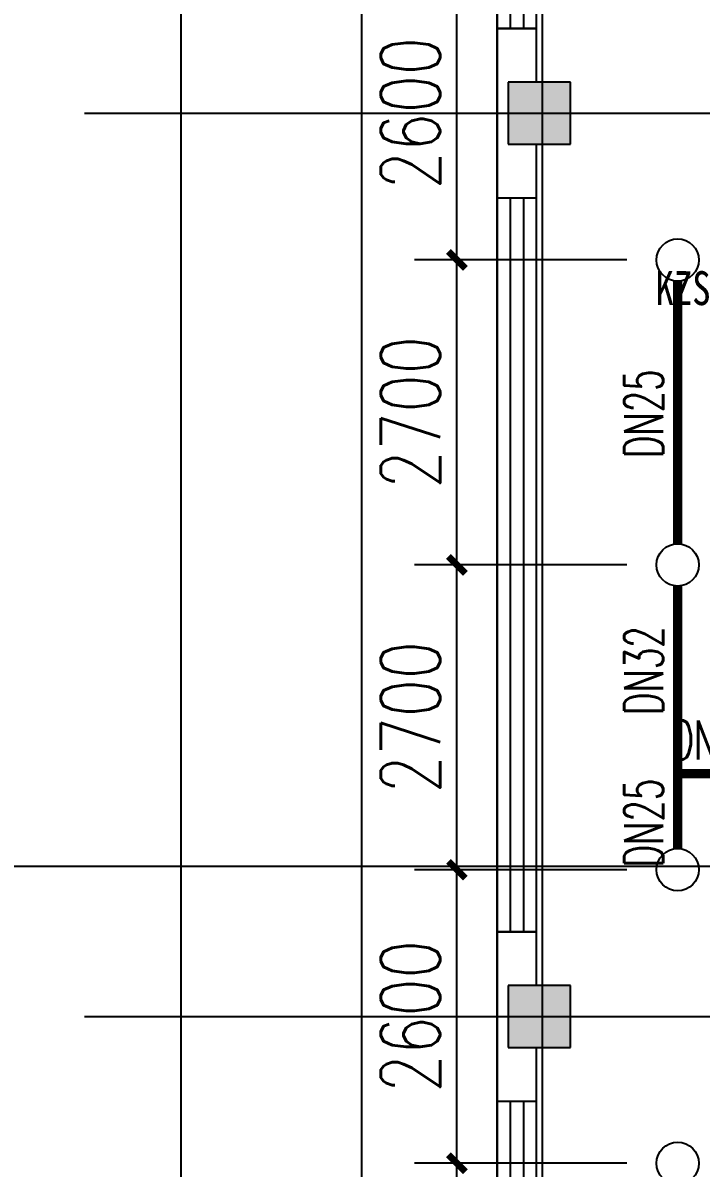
# Model space of a CAD drawing. Extents: x 0 to 2838408, y -923048 to 203859.
# Drawn here: x 2771363 to 2777370, y -242835 to -232692 of the extents above; entities that cross this region are included whole.
import ezdxf
from ezdxf.enums import TextEntityAlignment as Align

# ---------------------------------------------------------------- set-up
doc = ezdxf.new("R2010")
doc.units = 0
doc.header["$LTSCALE"] = 1000
for name, color, linetype in [('COLUMN', 9, 'Continuous'), ('DIM_喷淋', 3, 'Continuous'), ('DOTE', 8, 'Continuous'), ('EQUIP_喷头', 7, 'Continuous'), ('GROUND', 2, 'Continuous'), ('PIPE-喷淋', 6, 'Continuous'), ('PUB_HATCH', 8, 'Continuous'), ('TEXT_喷淋', 7, 'Continuous'), ('WALL', 9, 'Continuous'), ('WINDOW', 4, 'Continuous'), ('XREF', 8, 'Continuous'), ('抗震支吊架', 2, 'Continuous')]:
    doc.layers.add(name, color=color, linetype=linetype)
doc.styles.add('_TCH_DIM_T3', font='SIMPLEX', dxfattribs={"width": 0.75, "bigfont": 'HZTXT'})
doc.styles.add('_TWT_PIPEDN', font='SIMPLEX', dxfattribs={"width": 0.8, "height": 2.3, "bigfont": 'HZTXT'})
doc.styles.add('kzcad', font='', dxfattribs={"width": 0.8})
doc.styles.get('kzcad').set_extended_font_data('SimSun')
doc.dimstyles.new('_TWT_ARCH&&150', dxfattribs={"dimtxt": 525, "dimasz": 150, "dimexe": 375, "dimexo": 450, "dimgap": 150, "dimtad": 1, "dimdec": 0, "dimzin": 0, "dimdsep": 46, "dimtxsty": '_TCH_DIM_T3', "dimblk": 'ARCHTICK', "dimcen": 0.09, "dimclrt": 7, "dimazin": 2, "dimtfac": 1, "dimtdec": 0, "dimtix": 1, "dimtmove": 2, "dimatfit": 3, "dimfxl": 1, "dimtolj": 1, "dimtzin": 0, "dimarcsym": 0})

# ---------------------------------------------------------------- blocks, each defined once
blk = doc.blocks.new('$TCHSYS$WIN2D')
for p, q in [((-0.5, 0.5), (0.5, 0.5)), ((-0.5, 0.5), (-0.5, -0.5)), ((0.5, 0.5), (0.5, -0.5)), ((0.5, 0.1667), (-0.5, 0.1667)), ((0.5, -0.1667), (-0.5, -0.1667)), ((-0.5, -0.5), (0.5, -0.5))]:
    blk.add_line(p, q)
blk = doc.blocks.new('1F1')
at = {"layer": 'PUB_HATCH'}
for points in [[(2440166.7, -233217.2), (2439616.7, -233217.2), (2439616.7, -233767.2), (2440166.7, -233767.2)], [(2440166.7, -241217.2), (2439616.7, -241217.2), (2439616.7, -241767.2), (2440166.7, -241767.2)]]:
    blk.add_hatch(color=256, dxfattribs=at).paths.add_polyline_path(points)
blk.add_line((2439616.7, -232742.2), (2439616.7, -232742.2))
at = {"layer": 'COLUMN'}
for p, q in [((2440166.7, -233217.2), (2439616.7, -233217.2)), ((2439616.7, -233217.2), (2439616.7, -233767.2)), ((2440166.7, -233767.2), (2440166.7, -233217.2)), ((2439616.7, -233767.2), (2440166.7, -233767.2)), ((2440166.7, -241217.2), (2439616.7, -241217.2)), ((2439616.7, -241217.2), (2439616.7, -241767.2)), ((2440166.7, -241767.2), (2440166.7, -241217.2)), ((2439616.7, -241767.2), (2440166.7, -241767.2))]:
    blk.add_line(p, q, dxfattribs=at)
at = {"layer": 'Defpoints', "color": 250}
blk.add_lwpolyline([(2326685.8, -167047), (2468623.3, -167047), (2468623.3, -240163.8), (2326685.8, -240163.8)], close=True, dxfattribs=at)
at = {"layer": 'DOTE'}
for p, q in [((2436716.7, -187892.2), (2436716.7, -271092.2)), ((2439916.7, -187892.2), (2439916.7, -271092.2)), ((2435862.3, -233492.2), (2453916.7, -233492.2)), ((2435862.3, -241492.2), (2453916.7, -241492.2))]:
    blk.add_line(p, q, dxfattribs=at)
at = {"layer": 'GROUND'}
blk.add_line((2438316.7, -231342.2), (2438316.7, -249392.2), dxfattribs=at)
blk.add_lwpolyline([(2439516.7, -231342.2), (2439516.7, -249392.2)], dxfattribs=at)
at = {"layer": 'WALL'}
for p, q in [((2439866.7, -232742.2), (2439516.7, -232742.2)), ((2439516.7, -232742.2), (2439516.7, -233492.2)), ((2439866.7, -233217.2), (2439866.7, -232742.2)), ((2439516.7, -233492.2), (2439516.7, -234242.2)), ((2439866.7, -234242.2), (2439866.7, -233767.2)), ((2439516.7, -234242.2), (2439866.7, -234242.2)), ((2439866.7, -240742.2), (2439516.7, -240742.2)), ((2439516.7, -240742.2), (2439516.7, -241492.2)), ((2439866.7, -241217.2), (2439866.7, -240742.2)), ((2439516.7, -241492.2), (2439516.7, -242242.2)), ((2439866.7, -242242.2), (2439866.7, -241767.2)), ((2439516.7, -242242.2), (2439866.7, -242242.2))]:
    blk.add_line(p, q, dxfattribs=at)
blk.add_lwpolyline([(2439516.7, -201708), (2452116.7, -201692.2), (2452116.7, -257292.2), (2439516.7, -257308)], close=True, dxfattribs=at)
at = {"layer": 'WINDOW', "yscale": -350, "rotation": 270.0000000003765}
for p, xscale, zscale in [((2439691.7, -231617.2), -2249.999999997905, -2249.999999997905), ((2439691.7, -237492.2), -6500, -6500), ((2439691.7, -245492.2), -6500, -6500)]:
    blk.add_blockref('$TCHSYS$WIN2D', p, dxfattribs=dict(at, xscale=xscale, zscale=zscale))
blk = doc.blocks.new('_ArchTick')
at = {"color": 0, "linetype": 'ByBlock', "const_width": 0.4}
blk.add_lwpolyline([(-0.5, -0.5), (0.5, 0.5)], dxfattribs=at)
blk = doc.blocks.new('*D1313')
at = {"layer": 'Defpoints', "color": 0, "linetype": 'ByBlock', "transparency": 16777216}
for p in [(2775207, -242792), (2777163, -242792), (2777163, -245492)]:
    blk.add_point(p, dxfattribs=at)
at = {"layer": 'DIM_喷淋', "color": 0, "linetype": 'ByBlock', "lineweight": -2, "transparency": 16777216}
for p, q in [((2776713, -242792), (2774832, -242792)), ((2775207, -245492), (2775207, -242792)), ((2776713, -245492), (2774832, -245492))]:
    blk.add_line(p, q, dxfattribs=at)
at = {"layer": 'DIM_喷淋', "color": 0, "linetype": 'ByBlock', "lineweight": -2, "transparency": 16777216, "xscale": 150, "yscale": 150, "zscale": 150}
for p, rotation in [((2775207, -242792), 90), ((2775207, -245492), 270)]:
    blk.add_blockref('_ArchTick', p, dxfattribs=dict(at, rotation=rotation))
at = {"layer": 'DIM_喷淋', "color": 7, "linetype": 'ByBlock', "transparency": 16777216, "insert": (2774795, -244142), "char_height": 525, "attachment_point": 5, "rotation": 90, "style": '_TCH_DIM_T3'}
blk.add_mtext('\\A1;2700', dxfattribs=at)
blk = doc.blocks.new('*D1314')
at = {"layer": 'Defpoints', "color": 0, "linetype": 'ByBlock', "transparency": 16777216}
for p in [(2775207, -240192), (2777163, -240192), (2777163, -242792)]:
    blk.add_point(p, dxfattribs=at)
at = {"layer": 'DIM_喷淋', "color": 0, "linetype": 'ByBlock', "lineweight": -2, "transparency": 16777216}
for p, q in [((2776713, -240192), (2774832, -240192)), ((2775207, -242792), (2775207, -240192)), ((2776713, -242792), (2774832, -242792))]:
    blk.add_line(p, q, dxfattribs=at)
at = {"layer": 'DIM_喷淋', "color": 0, "linetype": 'ByBlock', "lineweight": -2, "transparency": 16777216, "xscale": 150, "yscale": 150, "zscale": 150}
for p, rotation in [((2775207, -240192), 90), ((2775207, -242792), 270)]:
    blk.add_blockref('_ArchTick', p, dxfattribs=dict(at, rotation=rotation))
at = {"layer": 'DIM_喷淋', "color": 7, "linetype": 'ByBlock', "transparency": 16777216, "insert": (2774795, -241492), "char_height": 525, "attachment_point": 5, "rotation": 90, "style": '_TCH_DIM_T3'}
blk.add_mtext('\\A1;2600', dxfattribs=at)
blk = doc.blocks.new('*D1315')
at = {"layer": 'Defpoints', "color": 0, "linetype": 'ByBlock', "transparency": 16777216}
for p in [(2775207, -237492), (2777163, -237492), (2777163, -240192)]:
    blk.add_point(p, dxfattribs=at)
at = {"layer": 'DIM_喷淋', "color": 0, "linetype": 'ByBlock', "lineweight": -2, "transparency": 16777216}
for p, q in [((2776713, -237492), (2774832, -237492)), ((2775207, -240192), (2775207, -237492)), ((2776713, -240192), (2774832, -240192))]:
    blk.add_line(p, q, dxfattribs=at)
at = {"layer": 'DIM_喷淋', "color": 0, "linetype": 'ByBlock', "lineweight": -2, "transparency": 16777216, "xscale": 150, "yscale": 150, "zscale": 150}
for p, rotation in [((2775207, -237492), 90), ((2775207, -240192), 270)]:
    blk.add_blockref('_ArchTick', p, dxfattribs=dict(at, rotation=rotation))
at = {"layer": 'DIM_喷淋', "color": 7, "linetype": 'ByBlock', "transparency": 16777216, "insert": (2774795, -238842), "char_height": 525, "attachment_point": 5, "rotation": 90, "style": '_TCH_DIM_T3'}
blk.add_mtext('\\A1;2700', dxfattribs=at)
blk = doc.blocks.new('*D1316')
at = {"layer": 'Defpoints', "color": 0, "linetype": 'ByBlock', "transparency": 16777216}
for p in [(2775207, -234792), (2777163, -234792), (2777163, -237492)]:
    blk.add_point(p, dxfattribs=at)
at = {"layer": 'DIM_喷淋', "color": 0, "linetype": 'ByBlock', "lineweight": -2, "transparency": 16777216}
for p, q in [((2776713, -234792), (2774832, -234792)), ((2775207, -237492), (2775207, -234792)), ((2776713, -237492), (2774832, -237492))]:
    blk.add_line(p, q, dxfattribs=at)
at = {"layer": 'DIM_喷淋', "color": 0, "linetype": 'ByBlock', "lineweight": -2, "transparency": 16777216, "xscale": 150, "yscale": 150, "zscale": 150}
for p, rotation in [((2775207, -234792), 90), ((2775207, -237492), 270)]:
    blk.add_blockref('_ArchTick', p, dxfattribs=dict(at, rotation=rotation))
at = {"layer": 'DIM_喷淋', "color": 7, "linetype": 'ByBlock', "transparency": 16777216, "insert": (2774795, -236142), "char_height": 525, "attachment_point": 5, "rotation": 90, "style": '_TCH_DIM_T3'}
blk.add_mtext('\\A1;2700', dxfattribs=at)
blk = doc.blocks.new('*D1317')
at = {"layer": 'Defpoints', "color": 0, "linetype": 'ByBlock', "transparency": 16777216}
for p in [(2775207, -232192), (2777163, -232192), (2777163, -234792)]:
    blk.add_point(p, dxfattribs=at)
at = {"layer": 'DIM_喷淋', "color": 0, "linetype": 'ByBlock', "lineweight": -2, "transparency": 16777216}
for p, q in [((2776713, -232192), (2774832, -232192)), ((2775207, -234792), (2775207, -232192)), ((2776713, -234792), (2774832, -234792))]:
    blk.add_line(p, q, dxfattribs=at)
at = {"layer": 'DIM_喷淋', "color": 0, "linetype": 'ByBlock', "lineweight": -2, "transparency": 16777216, "xscale": 150, "yscale": 150, "zscale": 150}
for p, rotation in [((2775207, -232192), 90), ((2775207, -234792), 270)]:
    blk.add_blockref('_ArchTick', p, dxfattribs=dict(at, rotation=rotation))
at = {"layer": 'DIM_喷淋', "color": 7, "linetype": 'ByBlock', "transparency": 16777216, "insert": (2774795, -233492), "char_height": 525, "attachment_point": 5, "rotation": 90, "style": '_TCH_DIM_T3'}
blk.add_mtext('\\A1;2600', dxfattribs=at)
blk = doc.blocks.new('$TwtSys$00000125')
blk.add_circle((0, 0, 0), 1)

msp = doc.modelspace()

# ---------------------------------------------------------------- linework, layer by layer
at = {"layer": 'PIPE-喷淋', "linetype": 'ByBlock', "ltscale": 1.5, "const_width": 82.5}
for points in [[(2777162.5, -237304.7), (2777162.5, -234979.7)], [(2777162.5, -239342.2), (2777162.5, -237679.7)], [(2777162.5, -240004.7), (2777162.5, -239342.2)], [(2777162.5, -239342.2), (2777862.5, -239342.2)]]:
    msp.add_lwpolyline(points, dxfattribs=at)

# ---------------------------------------------------------------- block references
at = {"layer": 'EQUIP_喷头', "linetype": 'ByBlock', "xscale": 187.5, "yscale": 187.5, "zscale": 187.5}
for p in [(2777162.5, -234792.2), (2777162.5, -237492.2), (2777162.5, -240192.2), (2777162.5, -242792.2)]:
    msp.add_blockref('$TwtSys$00000125', p, dxfattribs=at)
at = {"layer": 'XREF'}
msp.add_blockref('1F1', (336045.8, 0), dxfattribs=at)

# ---------------------------------------------------------------- texts
at = {"layer": 'TEXT_喷淋', "color": 251, "linetype": 'ByBlock', "style": '_TWT_PIPEDN', "width": 0.64}
for s, p in [('DN25', (2777035, -236547)), ('DN32', (2777035, -238822)), ('DN25', (2777035, -240172))]:
    msp.add_text(s, height=345, rotation=90, dxfattribs=at).set_placement(p)
msp.add_text('DN40', height=345, dxfattribs=at).set_placement((2777107.7, -239214.7))
at = {"layer": '抗震支吊架', "color": 4, "style": 'kzcad', "width": 0.8}
msp.add_text('KZS-DN150-T', height=300, rotation=359.88539, dxfattribs=at).set_placement((2777862.5, -235192.2), align=Align.CENTER)

# ---------------------------------------------------------------- dimensions: what is measured, and where the dimension line sits
at = {"layer": 'DIM_喷淋', "linetype": 'ByBlock'}
for p1, p2, picture, middle in [((2777162.5, -234792.2), (2777162.5, -232192.2), '*D1317', (2774794.9, -233492.2)), ((2777162.5, -237492.2), (2777162.5, -234792.2), '*D1316', (2774794.9, -236142.2)), ((2777162.5, -240192.2), (2777162.5, -237492.2), '*D1315', (2774794.9, -238842.2)), ((2777162.5, -242792.2), (2777162.5, -240192.2), '*D1314', (2774794.9, -241492.2)), ((2777162.5, -245492.2), (2777162.5, -242792.2), '*D1313', (2774794.9, -244142.2))]:
    dim = msp.add_aligned_dim(p1=p1, p2=p2, distance=1955.2, dimstyle='_TWT_ARCH&&150', dxfattribs=at)
    dim.commit()
    dim.dimension.update_dxf_attribs({"geometry": picture, "text_midpoint": middle})

doc.saveas('drawing.dxf')
